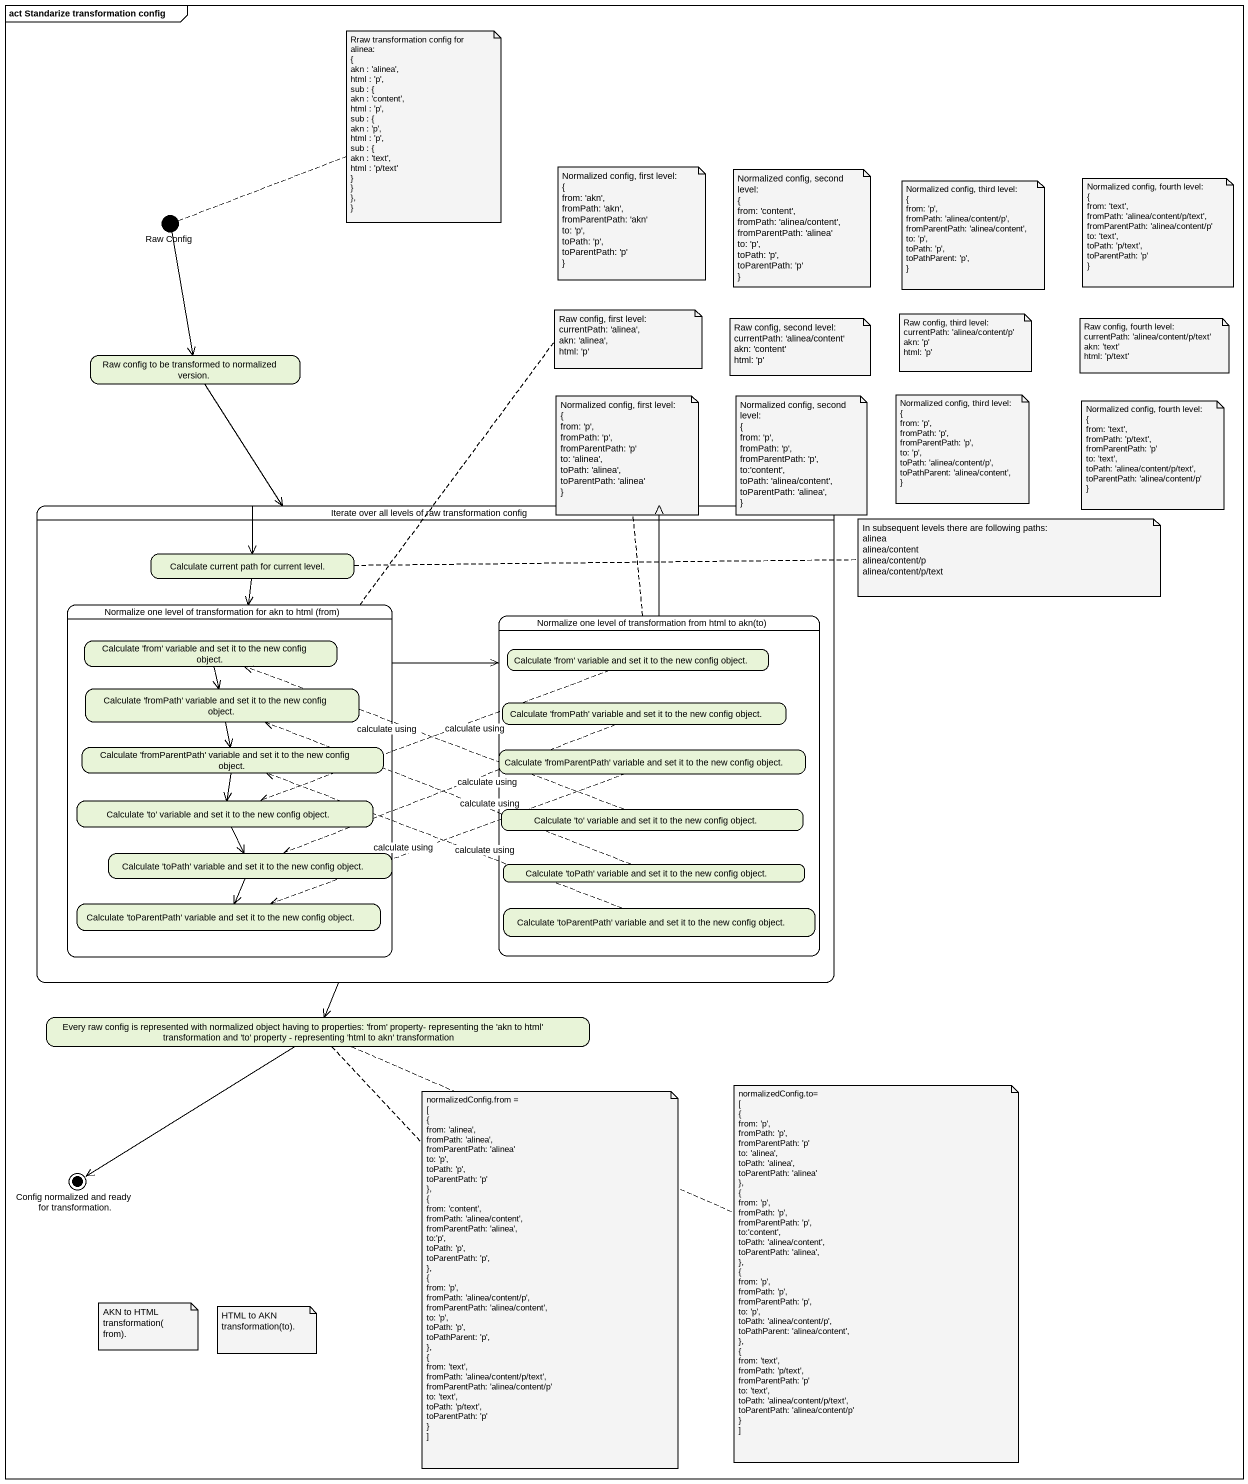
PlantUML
@startuml
mainframe act Standarize transformation config
hide empty description
state "Raw Config" as Raw_Config <<start>>
state "Raw config to be transformed to normalized version." as Raw_config_to_be
state "Iterate over all levels of raw transformation config" as Iterate_over_all_levels_of {
  state "Calculate current path for current level." as Calculate_current_path_for
  state "Normalize one level of transformation for akn to html (from)" as Normalize_one_level_of {
    state "Calculate 'from' variable and set it to the new config object." as Calculate_from_variable_and
    state "Calculate 'fromPath' variable and set it to the new config object." as Calculate_fromPath_variable
    state "Calculate 'fromParentPath' variable and set it to the new config object." as Calculate_fromParentPath
    state "Calculate 'to' variable and set it to the new config object." as Calculate_to_variable_and
    state "Calculate 'toPath' variable and set it to the new config object." as Calculate_toPath_variable
    state "Calculate 'toParentPath' variable and set it to the new config object." as Calculate_toParentPath
  }
  state "Normalize one level of transformation from html to akn(to)" as Normalize_one_level_of_2 {
    state "Calculate 'from' variable and set it to the new config object." as Calculate_from_variable_and_2
    state "Calculate 'fromPath' variable and set it to the new config object." as Calculate_fromPath_variable_2
    state "Calculate 'fromParentPath' variable and set it to the new config object." as Calculate_fromParentPath_2
    state "Calculate 'to' variable and set it to the new config object." as Calculate_to_variable_and_2
    state "Calculate 'toPath' variable and set it to the new config object." as Calculate_toPath_variable_2
    state "Calculate 'toParentPath' variable and set it to the new config object." as Calculate_toParentPath_2
  }
}
state "Every raw config is represented with normalized object having to properties: 'from' property- representing the 'akn to html' transformation and 'to' property - representing 'html to akn' transformation" as Every_raw_config_is
state "Config normalized and ready for transformation." as Config_normalized_and_ready <<end>>
Raw_Config --> Raw_config_to_be
Raw_config_to_be --> Iterate_over_all_levels_of
Iterate_over_all_levels_of -up-> Calculate_current_path_for
Iterate_over_all_levels_of --> Every_raw_config_is
Calculate_current_path_for --> Normalize_one_level_of
Normalize_one_level_of -right-> Normalize_one_level_of_2
Normalize_one_level_of_2 -left-> Iterate_over_all_levels_of
Calculate_from_variable_and --> Calculate_fromPath_variable
Calculate_from_variable_and_2 -left[dashed]-> Calculate_to_variable_and : calculate using
Calculate_fromPath_variable --> Calculate_fromParentPath
Calculate_fromPath_variable_2 -left[dashed]-> Calculate_toPath_variable : calculate using
Calculate_fromParentPath --> Calculate_to_variable_and
Calculate_fromParentPath_2 -left[dashed]-> Calculate_toParentPath : calculate using
Calculate_to_variable_and --> Calculate_toPath_variable
Calculate_to_variable_and_2 -left[dashed]-> Calculate_from_variable_and : calculate using
Calculate_toPath_variable --> Calculate_toParentPath
Calculate_toPath_variable_2 -left[dashed]-> Calculate_fromPath_variable : calculate using
Calculate_toParentPath_2 -left[dashed]-> Calculate_fromParentPath : calculate using
Every_raw_config_is --> Config_normalized_and_ready
note right of Raw_Config
  Rraw transformation config for alinea:
  {
  akn : 'alinea',
  html : 'p',
  sub : {
  akn : 'content',
  html : 'p',
  sub : {
  akn : 'p',
  html : 'p',
  sub : {
  akn : 'text',
  html : 'p/text'
  ~}
  ~}
  ~},
  ~}
end note
note as N2
  Normalized config, first level:
  {
  from: 'akn',
  fromPath: 'akn',
  fromParentPath: 'akn'
  to: 'p',
  toPath: 'p',
  toParentPath: 'p'
  ~}
end note
note as N3
  Normalized config, second level:
  {
  from: 'content',
  fromPath: 'alinea/content',
  fromParentPath: 'alinea'
  to: 'p',
  toPath: 'p',
  toParentPath: 'p'
  ~}
end note
note as N4
  Normalized config, third level:
  {
  from: 'p',
  fromPath: 'alinea/content/p',
  fromParentPath: 'alinea/content',
  to: 'p',
  toPath: 'p',
  toPathParent: 'p',
  ~}
end note
note as N5
  Normalized config, fourth level:
  {
  from: 'text',
  fromPath: 'alinea/content/p/text',
  fromParentPath: 'alinea/content/p'
  to: 'text',
  toPath: 'p/text',
  toParentPath: 'p'
  ~}
end note
note top of Normalize_one_level_of
  Raw config, first level:
  currentPath: 'alinea',
  akn: 'alinea',
  html: 'p'
end note
note as N7
  Raw config, second level:
  currentPath: 'alinea/content'
  akn: 'content'
  html: 'p'
end note
note as N8
  Raw config, third level:
  currentPath: 'alinea/content/p'
  akn: 'p'
  html: 'p'
end note
note as N9
  Raw config, fourth level:
  currentPath: 'alinea/content/p/text'
  akn: 'text'
  html: 'p/text'
end note
note top of Normalize_one_level_of_2
  Normalized config, first level:
  {
  from: 'p',
  fromPath: 'p',
  fromParentPath: 'p'
  to: 'alinea',
  toPath: 'alinea',
  toParentPath: 'alinea'
  ~}
end note
note as N11
  Normalized config, second level:
  {
  from: 'p',
  fromPath: 'p',
  fromParentPath: 'p',
  to:'content',
  toPath: 'alinea/content',
  toParentPath: 'alinea',
  ~}
end note
note as N12
  Normalized config, third level:
  {
  from: 'p',
  fromPath: 'p',
  fromParentPath: 'p',
  to: 'p',
  toPath: 'alinea/content/p',
  toPathParent: 'alinea/content',
  ~}
end note
note as N13
  Normalized config, fourth level:
  {
  from: 'text',
  fromPath: 'p/text',
  fromParentPath: 'p'
  to: 'text',
  toPath: 'alinea/content/p/text',
  toParentPath: 'alinea/content/p'
  ~}
end note
note right of Calculate_current_path_for
  In subsequent levels there are following paths:
  alinea
  alinea/content
  alinea/content/p
  alinea/content/p/text
end note
note bottom of Every_raw_config_is
  normalizedConfig.from =
  [
  {
  from: 'alinea',
  fromPath: 'alinea',
  fromParentPath: 'alinea'
  to: 'p',
  toPath: 'p',
  toParentPath: 'p'
  ~},
  {
  from: 'content',
  fromPath: 'alinea/content',
  fromParentPath: 'alinea',
  to:'p',
  toPath: 'p',
  toParentPath: 'p',
  ~},
  {
  from: 'p',
  fromPath: 'alinea/content/p',
  fromParentPath: 'alinea/content',
  to: 'p',
  toPath: 'p',
  toPathParent: 'p',
  ~},
  {
  from: 'text',
  fromPath: 'alinea/content/p/text',
  fromParentPath: 'alinea/content/p'
  to: 'text',
  toPath: 'p/text',
  toParentPath: 'p'
  ~}
  ]
end note
note right of Every_raw_config_is
  normalizedConfig.to=
  [
  {
  from: 'p',
  fromPath: 'p',
  fromParentPath: 'p'
  to: 'alinea',
  toPath: 'alinea',
  toParentPath: 'alinea'
  ~},
  {
  from: 'p',
  fromPath: 'p',
  fromParentPath: 'p',
  to:'content',
  toPath: 'alinea/content',
  toParentPath: 'alinea',
  ~},
  {
  from: 'p',
  fromPath: 'p',
  fromParentPath: 'p',
  to: 'p',
  toPath: 'alinea/content/p',
  toPathParent: 'alinea/content',
  ~},
  {
  from: 'text',
  fromPath: 'p/text',
  fromParentPath: 'p'
  to: 'text',
  toPath: 'alinea/content/p/text',
  toParentPath: 'alinea/content/p'
  ~}
  ]
end note
note as N17
  AKN to HTML transformation(from).
end note
note as N18
  HTML to AKN transformation(to).
end note
@enduml
